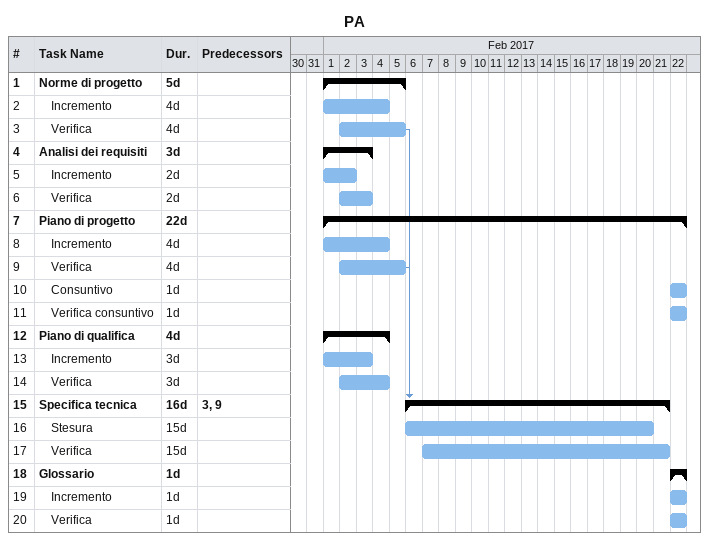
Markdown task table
PA

| ID | Level | Task | Duration | Start | Finish | Predecessors |
|---|---|---|---|---|---|---|
| 1 | 1 | **Norme di progetto** | 5d | 2017-02-01 | 2017-02-05 |  |
| 2 | 2 | Incremento | 4d | 2017-02-01 | 2017-02-04 |  |
| 3 | 2 | Verifica | 4d | 2017-02-02 | 2017-02-05 |  |
| 4 | 1 | **Analisi dei requisiti** | 3d | 2017-02-01 | 2017-02-03 |  |
| 5 | 2 | Incremento | 2d | 2017-02-01 | 2017-02-02 |  |
| 6 | 2 | Verifica | 2d | 2017-02-02 | 2017-02-03 |  |
| 7 | 1 | **Piano di progetto** | 22d | 2017-02-01 | 2017-02-22 |  |
| 8 | 2 | Incremento | 4d | 2017-02-01 | 2017-02-04 |  |
| 9 | 2 | Verifica | 4d | 2017-02-02 | 2017-02-05 |  |
| 10 | 2 | Consuntivo | 1d | 2017-02-22 | 2017-02-22 |  |
| 11 | 2 | Verifica consuntivo | 1d | 2017-02-22 | 2017-02-22 |  |
| 12 | 1 | **Piano di qualifica** | 4d | 2017-02-01 | 2017-02-04 |  |
| 13 | 2 | Incremento | 3d | 2017-02-01 | 2017-02-03 |  |
| 14 | 2 | Verifica | 3d | 2017-02-02 | 2017-02-04 |  |
| 15 | 1 | **Specifica tecnica** | 16d | 2017-02-06 | 2017-02-21 | 3, 9 |
| 16 | 2 | Stesura | 15d | 2017-02-06 | 2017-02-20 |  |
| 17 | 2 | Verifica | 15d | 2017-02-07 | 2017-02-21 |  |
| 18 | 1 | **Glossario** | 1d | 2017-02-22 | 2017-02-22 |  |
| 19 | 2 | Incremento | 1d | 2017-02-22 | 2017-02-22 |  |
| 20 | 2 | Verifica | 1d | 2017-02-22 | 2017-02-22 |  |
